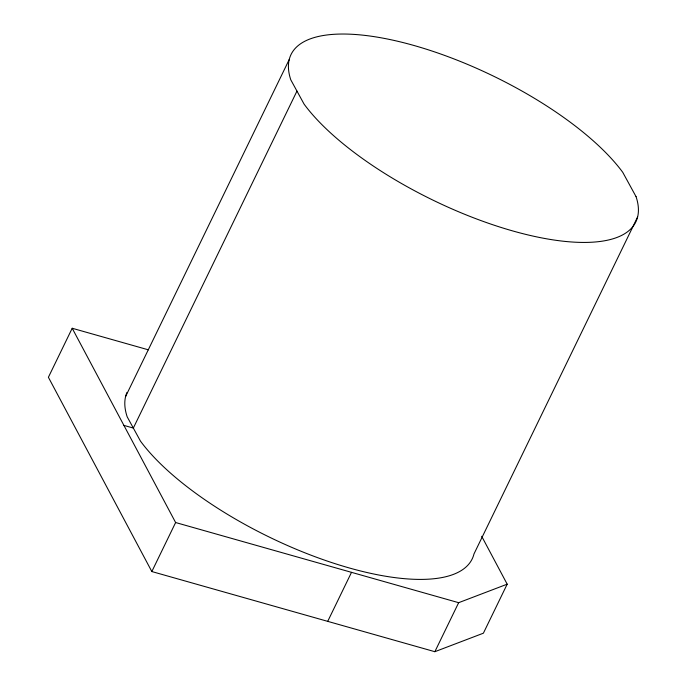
<?xml version="1.0" encoding="UTF-8"?>
<svg xmlns="http://www.w3.org/2000/svg" width="686" height="686" viewBox="0 0 686 686"><rect width="100%" height="100%" fill="white"/><g stroke="black" fill="none" stroke-linecap="round" stroke-linejoin="round"><path stroke-width="1.03" d="M148.356 349.826L72.202 328.26L48.397 377.274L151.829 571.549L434.855 651.7L483.39 633.195L507.186 584.18L481.692 536.289M125.624 396.457L289.252 59.485M296.961 91.092L133.333 428.064L123.917 425.397M151.829 571.549L175.625 522.535L72.202 328.26M327.719 621.362L351.515 572.347M637.603 216.982L473.975 553.954A191.634 68.986 25.9 0 1 328.508 561.5A191.634 68.986 25.9 0 1 140.484 441.132L127.176 416.805A191.634 68.986 25.9 0 1 126.987 392.426M434.855 651.7L458.66 602.685L507.186 584.18M175.625 522.535L458.66 602.685M636.051 196.642L622.742 172.315A191.634 68.986 25.9 0 0 412.432 45.053A191.634 68.986 25.9 0 0 290.795 79.833L304.112 104.161A191.634 68.986 25.9 0 0 514.423 231.414A191.634 68.986 25.9 0 0 636.051 196.642"/></g></svg>
